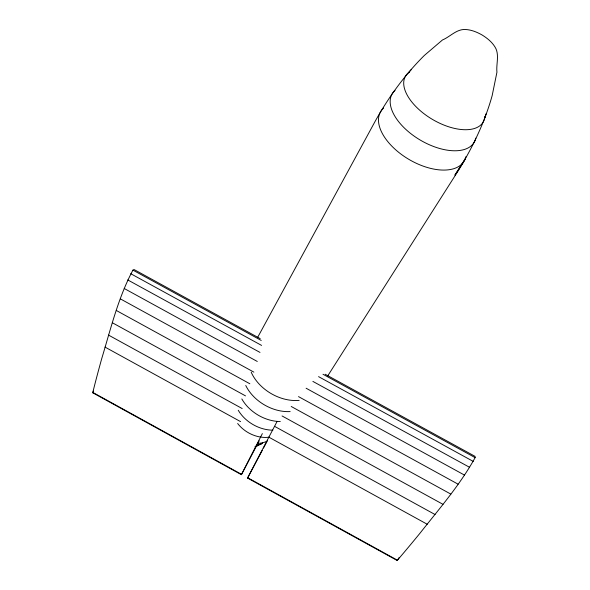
<?xml version="1.0" encoding="UTF-8"?>
<svg xmlns="http://www.w3.org/2000/svg" width="590" height="590" viewBox="0 0 590 590"><rect width="100%" height="100%" fill="white"/><g stroke="black" fill="none" stroke-linecap="round" stroke-linejoin="round"><path stroke-width="0.89" d="M259.202 440.819L241.406 474.685L92.704 392.77L94.99 383.736A1211.027 119.468 -64.6 0 1 101.827 358.278C110.846 328.534 118.17 297.67 132.927 270.132L134.151 269.578L260.183 338.631M484.729 117.912L486.249 113.487M92.704 392.77L93.463 391.104M277.071 421.496L263.59 447.257A1214.058 9.654 -61.6 0 0 251.724 470.038L247.549 478.07L397.188 560.5L399.165 557.506M397.188 560.5L403.191 553.442A1220.179 97.099 -58.7 0 0 419.955 533.264C439.233 508.787 459.979 484.973 475.12 457.626L475.061 456.365L325.186 374.244M257.705 337.288L374.923 121.732C388.323 97.542 404.688 74.974 424.328 55.453L442.463 39.98C449.602 37 455.458 30.208 463.452 29.5C470.083 29.242 476.454 31.794 482.126 35.009C487.679 38.438 492.982 42.797 495.954 48.734C499.199 56.087 496.094 64.509 496.935 72.209L492.171 95.58C484.729 122.27 472.649 147.353 458.15 170.886L327.472 376.295M241.406 474.685L245.499 466.616A1213.873 14.035 -61.7 0 1 257.174 443.724L262.358 433.598M263.494 448.098L267.536 440.487M262.262 450.421L247.549 478.07M465.355 158.518L454.92 175.127L462.855 162.936M408.398 72.784L411.532 69.318M256.355 446.247L262.521 443.201L255.241 446.542M259.659 444.572L262.521 443.201M132.927 270.132L261.245 340.437M322.988 374.267L475.12 457.626M130.715 273.694L261.591 345.416M318.556 376.634L473.269 461.417M127.757 279.933L259.998 352.422M312.884 381.413L469.662 467.354M124.225 288.495L257.284 361.456M306.107 388.227L464.507 475.098M120.338 298.865L253.862 372.12M298.503 396.613L458.106 484.176M116.311 310.473L249.85 383.773M291.209 406.473L450.812 494.088M112.321 322.73L245.521 395.883M282.057 415.95L443.009 504.339M108.523 335.091L242.18 408.546M274.542 426.319L435.044 514.524M104.998 347.082L240.565 421.621M268.856 437.175L427.263 524.267M92.932 392.475L241.59 474.36M247.734 477.745L397.328 560.146M484.921 116.51A45.12 23.526 30.6 0 1 432.411 119.386A45.12 23.526 30.6 0 1 409.534 71.936M475.842 138.104A47.65 25.547 30.6 0 1 420.235 140.059A47.65 25.547 30.6 0 1 395.035 90.351M465.901 156.66A48.528 26.698 30.6 0 1 408.863 159.359A48.528 26.698 30.6 0 1 383.611 108.044M299.145 400.374A39.552 28.858 30.4 0 1 251.193 372.187M290.147 411.584A38.571 28.49 30.4 0 1 245.75 385.491M280.28 421.54A36.499 27.28 30.4 0 1 241.826 398.951M272.86 430.169A33.269 25.149 30.4 0 1 238.242 410.257M269.114 437.197A28.792 22.007 30.4 0 1 237.659 423.509M266.208 441.526A22.995 17.766 30.3 0 1 257.756 443.311M258.899 444.395A15.812 12.346 30.3 0 1 255.005 446.851"/></g></svg>
